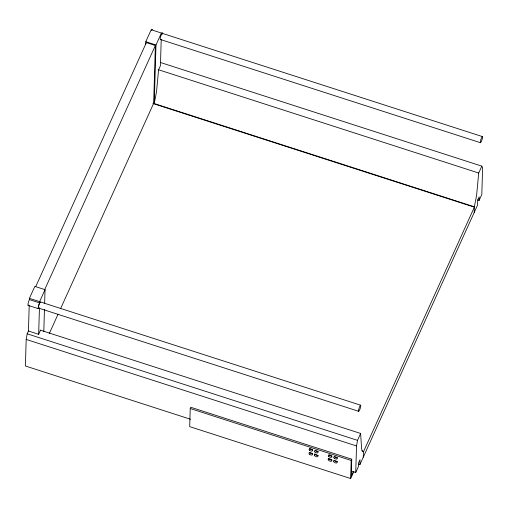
<?xml version="1.0" encoding="UTF-8"?>
<svg xmlns="http://www.w3.org/2000/svg" width="508" height="508" viewBox="0 0 508 508"><rect width="100%" height="100%" fill="white"/><g stroke="black" fill="none" stroke-linecap="round" stroke-linejoin="round"><path stroke-width="0.76" d="M28.734 330.365L27.178 333.807L26.187 339.427L25.4 365.989L190.57 419.259M29.204 305.403L28.442 331.006L38.652 334.302L40.507 330.213M28.581 305.06A3.848 0.699 -72.1 0 1 28.023 304.057A3.848 0.699 -72.1 0 1 29.375 299.587L29.413 298.348L34.836 286.385L45.047 289.681L44.647 303.136M38.652 334.302L39.44 307.918M38.792 308.35A3.848 0.699 -72.1 0 1 38.233 307.346A3.848 0.699 -72.1 0 1 39.586 302.882L39.624 301.638L45.047 289.681M43.802 331.635L44.456 309.467M145.707 44.075L145.777 41.7L151.2 29.743L161.411 33.033L161.373 34.277A3.848 0.699 -72.1 0 1 162.604 34.068M35.744 286.569L146.355 42.602L155.365 45.51L153.645 103.378L60.706 308.362M161.411 33.033L155.988 44.996L154.248 103.569L156.521 91.726L158.585 69.78L160.439 65.697L161.22 39.313M353.371 471.71L351.244 476.409L351.752 459.188L190.792 407.276L190.227 408.521L189.687 426.631L350.653 478.542L353.828 471.532M350.653 478.542L351.187 460.439L351.752 459.188M351.206 471.068L355.733 472.523L356.521 445.96L357.511 440.341L360.629 433.457L40.1 330.086M358.362 464.172L359.874 464.655L360.02 459.683L358.553 462.928L358.445 466.547L355.733 472.523M363.264 457.181L363.43 451.498L362.02 450.596L361.588 448.735L360.629 433.457M474.205 212.49L474.37 206.813L476.644 194.97L478.707 173.025L481.832 166.141L160.547 62.522M477.596 199.942L479.101 200.431L479.209 196.806L477.742 200.044L477.59 205.016L359.874 464.655M44.755 289.477L155.365 45.51M49.251 333.629L58.09 314.141M314.369 455.009L314.928 453.765A1.924 1.003 24.4 0 0 316.274 455.244A1.924 1.003 24.4 0 0 318.294 455.365M328.181 459.467L328.746 458.222M363.423 451.853L474.358 207.169L153.06 103.549M479.101 200.431L481.813 194.45L482.6 167.888L481.832 166.141M162.3 33.35L482.422 136.595A3.213 0.584 -72.1 0 1 481.413 141.351A3.213 0.584 -72.1 0 1 480.46 141.002A3.213 0.584 -72.1 0 1 482.422 136.595M160.318 39.459L480.441 142.704M145.777 41.7L155.988 44.996M158.178 69.647L478.707 173.025M153.086 103.194L474.37 206.813M29.413 298.348L39.624 301.638M40.513 301.962L360.636 405.2A3.213 0.584 -72.1 0 1 359.626 409.956A3.213 0.584 -72.1 0 1 358.68 409.607A3.213 0.584 -72.1 0 1 360.636 405.2M29.375 299.587L39.586 302.882M38.532 308.064L358.654 411.309M28.105 305.371L38.316 308.667M27.178 333.807L357.511 440.341M26.187 339.427L356.521 445.96M361.925 451.009L363.43 451.498M190.227 408.521L351.187 460.439M312.642 449.828A1.867 0.972 24.4 0 1 309.74 448.412M318.351 451.504A1.924 1.003 24.4 0 1 315.233 450.418M331.908 456.057A1.924 1.003 24.4 0 1 329.082 454.927M312.572 453.765A1.924 1.003 24.4 0 1 309.575 452.317M332.048 459.861A1.924 1.003 24.4 0 1 330.206 459.753A1.924 1.003 24.4 0 1 328.778 458.47M337.566 461.524A1.924 1.003 24.4 0 1 335.832 461.582A1.924 1.003 24.4 0 1 334.239 460.356M337.61 457.676A1.924 1.003 24.4 0 1 335.801 457.619A1.924 1.003 24.4 0 1 334.315 456.355M160.496 39.408A3.213 0.584 -72.1 0 1 160.896 35.808A3.213 0.584 -72.1 0 1 162.439 33.865M38.938 307.759A3.213 0.584 -72.1 0 1 38.976 304.806A3.213 0.584 -72.1 0 1 40.653 302.47M151.511 30.283A3.848 0.699 -72.1 0 1 152.425 29.674M333.616 461.029L333.585 461.302A1.924 1.003 24.4 0 0 335.267 462.826A1.924 1.003 24.4 0 0 337.147 462.553L337.179 462.28A1.924 1.003 24.4 0 0 335.496 460.756A1.924 1.003 24.4 0 0 333.616 461.029M314.42 454.774L314.363 455.041A1.924 1.003 24.4 0 0 315.944 456.59A1.924 1.003 24.4 0 0 317.906 456.406L317.964 456.146A1.924 1.003 24.4 0 0 316.382 454.59A1.924 1.003 24.4 0 0 314.42 454.774M331.775 460.667L331.743 460.375A1.924 1.003 24.4 0 0 329.844 458.934A1.924 1.003 24.4 0 0 328.181 459.423L328.212 459.715A1.924 1.003 24.4 0 0 330.111 461.162A1.924 1.003 24.4 0 0 331.775 460.667M314.928 451.98A1.924 1.003 24.4 0 0 317.989 452.558A1.924 1.003 24.4 0 0 315.919 450.52A1.924 1.003 24.4 0 0 314.928 451.98M328.797 456.482A1.924 1.003 24.4 0 0 331.826 456.978A1.924 1.003 24.4 0 0 329.654 454.965A1.924 1.003 24.4 0 0 328.797 456.482M309.613 450.266A1.867 0.972 24.4 0 0 312.547 450.755A1.867 0.972 24.4 0 0 310.464 448.805A1.867 0.972 24.4 0 0 309.613 450.266M309.461 454.19A1.924 1.003 24.4 0 0 312.49 454.685A1.924 1.003 24.4 0 0 310.325 452.666A1.924 1.003 24.4 0 0 309.461 454.19M334.2 458.229A1.924 1.003 24.4 0 0 337.229 458.718A1.924 1.003 24.4 0 0 335.058 456.705A1.924 1.003 24.4 0 0 334.2 458.229"/></g></svg>
